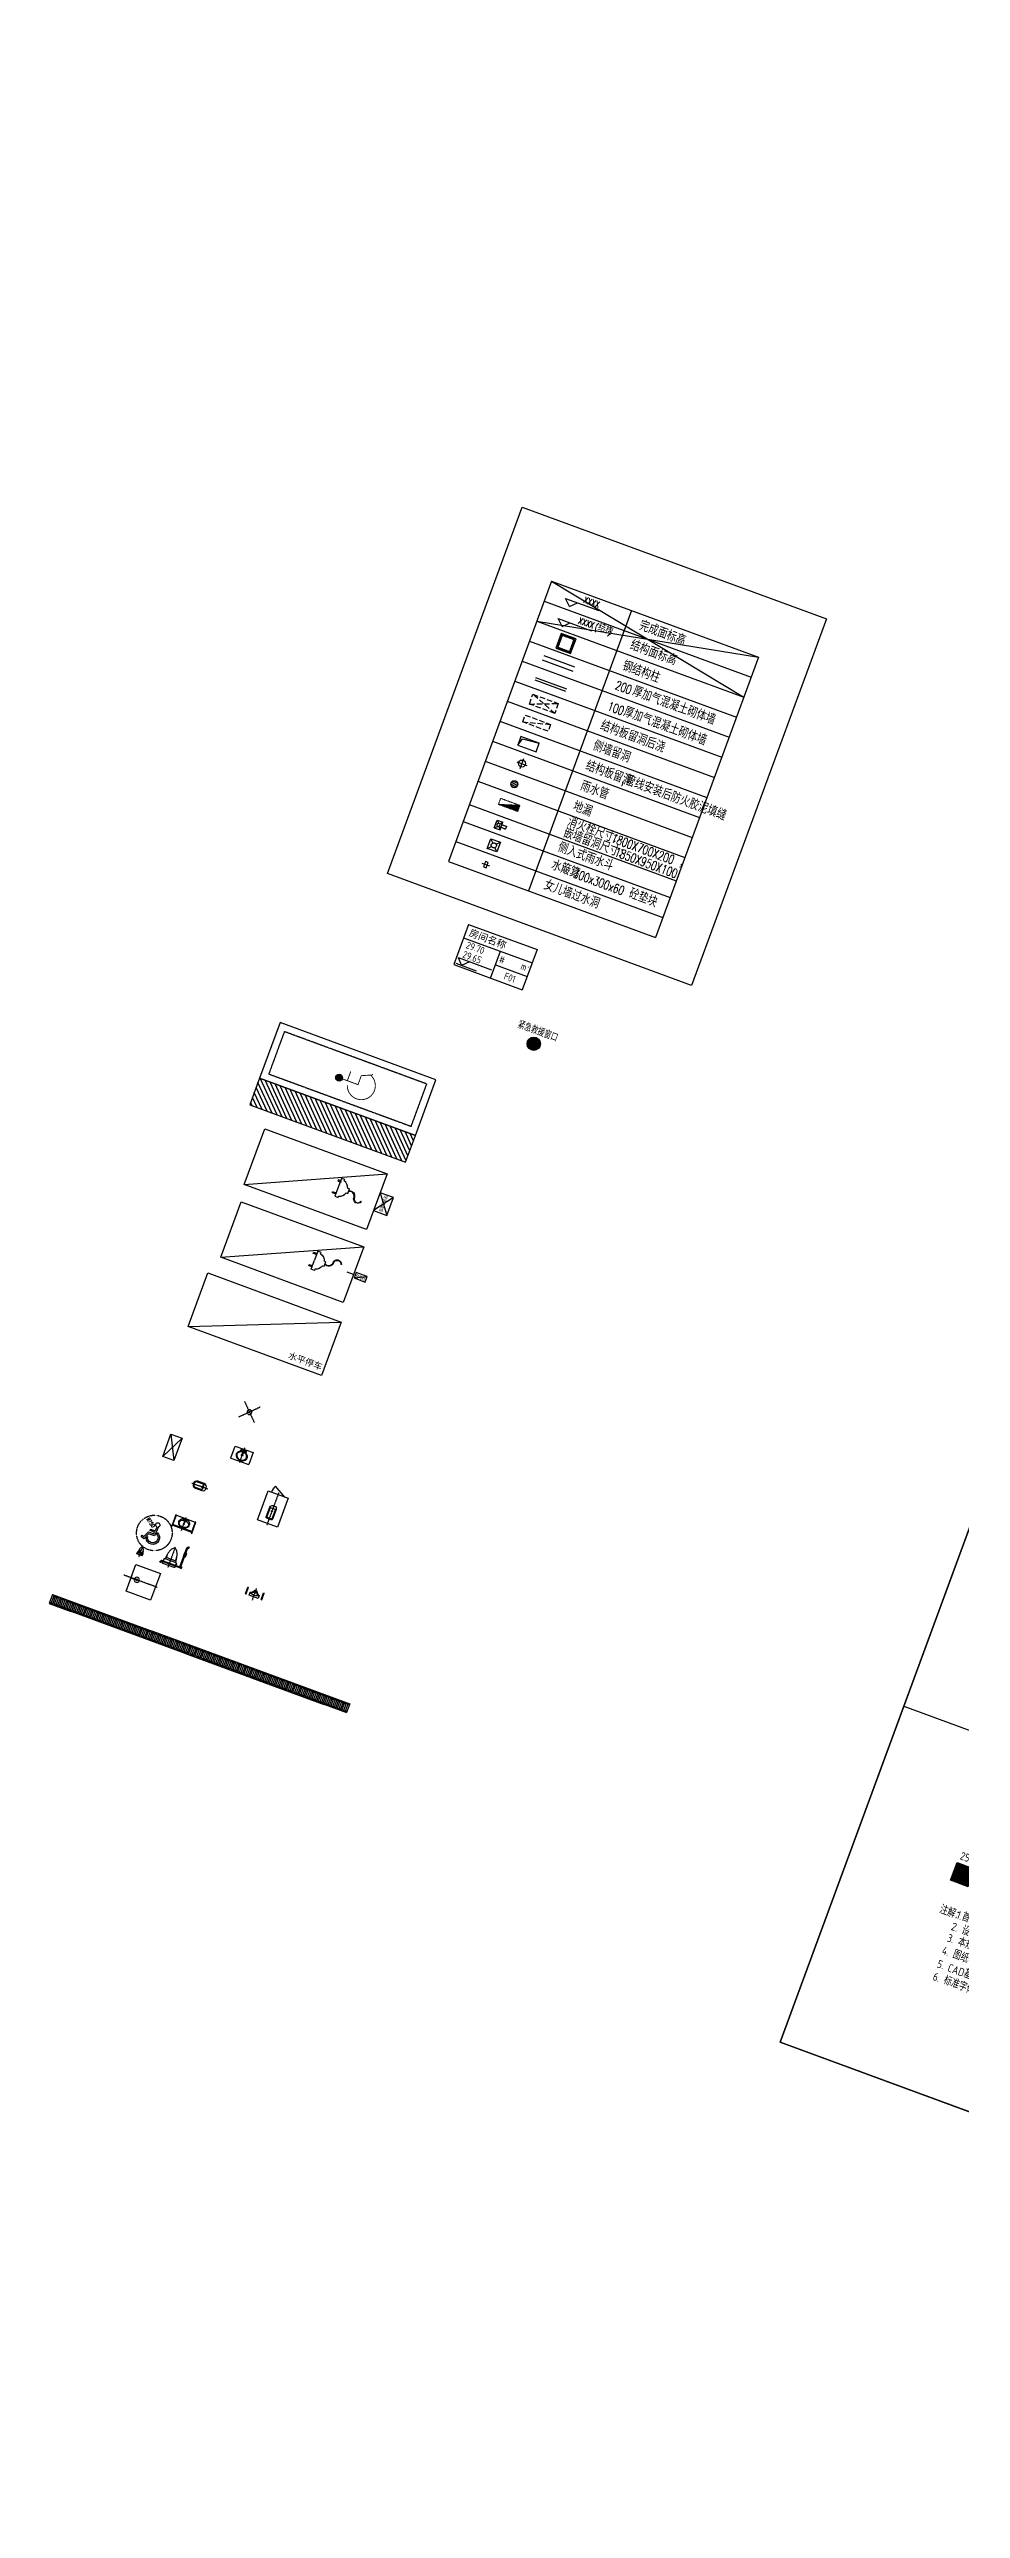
# Model space of a CAD drawing. Extents: x -954573 to 446329, y 489853 to 1226784.
# Drawn here: x 180656 to 219087, y 970065 to 1073823 of the extents above; entities that cross this region are included whole.
import ezdxf

# ---------------------------------------------------------------- set-up
doc = ezdxf.new("R2010")
doc.units = 0
doc.header["$LTSCALE"] = 10
doc.header["$MEASUREMENT"] = 0
for name, pattern in [('$0$DOTE', [2.42, 2, -0.2, 0.02, -0.2]), ('__DASH', [0.35, 0.25, -0.1]), ('DASH', [0.35, 0.25, -0.1]), ('DOTE', [2.42, 2, -0.2, 0.02, -0.2]), ('STRU-03-COLS-2F~3F$0$DASH', [0.35, 0.25, -0.1])]:
    doc.linetypes.add(name, pattern=pattern)
doc.layers.get('Defpoints').update_dxf_attribs({"color": 210})
for name, color, linetype in [('$0$A-AXIS-DOTE', 14, '$0$DOTE'), ('$0$AS-COLN', 6, 'Continuous'), ('A-AXIS-D', 1, 'Continuous'), ('A-AXIS-DOTE', 14, 'DOTE'), ('A-AXIS-DP', 126, 'Continuous'), ('A-COLU_混凝土构件', 6, 'Continuous'), ('A-CURTAIN', 134, 'Continuous'), ('A-FIRE-TEXT', 61, 'Continuous'), ('A-HOLE_洞口', 182, 'Continuous'), ('A-METAL_金属构件', 134, 'Continuous'), ('A-OVER_看线', 252, 'Continuous'), ('A-STAIR', 150, 'Continuous'), ('A-SURF_饰面', 44, 'Continuous'), ('A-TEXT', 61, 'Continuous'), ('A-TEXT-ROOM', 12, 'Continuous'), ('A-WC', 223, 'Continuous'), ('A-WINDOW', 140, 'Continuous'), ('AD-P-快充', 47, 'Continuous'), ('AD-P-慢充', 1, 'Continuous'), ('AS-WALL', 40, 'Continuous'), ('Car', 108, 'Continuous'), ('Car 无障碍', 6, 'Continuous'), ('CAR 水平停车', 32, 'Continuous'), ('G-BORD_图框', 7, 'Continuous'), ('PUB_TEXT', 7, 'Continuous'), ('构建', 30, 'Continuous'), ('洁具', 253, 'Continuous')]:
    doc.layers.add(name, color=color, linetype=linetype)
doc.layers.add('0-T', color=5, linetype='Continuous', plot=False)
doc.layers.add('T', color=5, linetype='Continuous', plot=False)
doc.layers.add('消防', color=1, linetype='DOTE', lineweight=18)
doc.styles.add('_TCH_DIM', font='SIMPLEX', dxfattribs={"bigfont": 'GBCBIG'})
doc.styles.add('note_txt', font='arial.ttf', dxfattribs={"width": 0.75})
doc.styles.get("Standard").update_dxf_attribs({"font": 'gbenor.shx', "bigfont": 'gbcbig.shx'})
doc.styles.add('STYLE1', font='')
doc.styles.add('SZUL_HT', font='')
doc.styles.add('黑体', font='', dxfattribs={"height": 12})
doc.styles.get('STYLE1').set_extended_font_data('SimSun')
doc.styles.get('SZUL_HT').set_extended_font_data('SimHei')
doc.styles.get('黑体').set_extended_font_data('SimHei')

# ---------------------------------------------------------------- blocks, each defined once
blk = doc.blocks.new('room_tag')
at = {"layer": 'A-TEXT-ROOM'}
for p, q in [((0, 0), (0, -1200)), ((0, 0), (2050, 0)), ((0, -400), (2050, -400)), ((1100, -1200), (1100, -400)), ((2050, 0), (2050, -1200)), ((0, -1200), (2050, -1200)), ((39, -1148), (649, -1148)), ((44, -978), (1044, -978)), ((44, -978), (213, -1148)), ((383, -978), (213, -1148)), ((1100, -800), (2050, -800))]:
    blk.add_line(p, q, dxfattribs=at)
for s, height, p in [('m', 200, (1789, -676)), ('2', 60, (1970, -568)), ('2', 60, (1970, -568))]:
    blk.add_text(s, height=height, dxfattribs=at).set_placement(p)
at = {"layer": 'A-TEXT-ROOM', "style": '黑体'}
blk.add_attdef('房间名称', (101, -295), '', height=200, dxfattribs=at)
at = {"layer": 'A-TEXT-ROOM', "ltscale": 50}
for tag, p in [('建筑标高', (142, -650)), ('面积', (1149, -709)), ('结构标高', (142, -931))]:
    blk.add_attdef(tag, p, '', height=200, dxfattribs=at)
at = {"layer": 'A-TEXT-ROOM'}
blk.add_attdef('地坪做法', (1443, -1103), '', height=200, dxfattribs=at)
blk = doc.blocks.new('雨水管')
at = {"layer": 'G-BORD_图框'}
for p, q in [((-48.09, 200.67), (-45.09, 200.67)), ((-46.59, 199.17), (-46.59, 202.17))]:
    blk.add_line(p, q, dxfattribs=at)
blk.add_circle((-46.59, 200.67), 1, dxfattribs=at)
blk = doc.blocks.new('xf')
at = {"layer": '消防'}
blk.add_hatch(color=256, dxfattribs=at).paths.add_polyline_path([(425, -10), (425, 240), (-375, -10)])
blk.add_line((-375, -10), (425, 240), dxfattribs=at)
blk.add_lwpolyline([(-375, 240), (425, 240), (425, -10), (-375, -10)], close=True, dxfattribs=at)
blk = doc.blocks.new('700-30')
at = {"layer": 'A-COLU_混凝土构件'}
blk.add_lwpolyline([(700, 700), (0, 700), (0, 0), (700, 0)], close=True, dxfattribs=at)
at = {"layer": 'A-COLU_混凝土构件', "linetype": 'STRU-03-COLS-2F~3F$0$DASH', "ltscale": 0.8}
blk.add_lwpolyline([(670, 670), (30, 670), (30, 30), (670, 30)], close=True, dxfattribs=at)
at = {"layer": 'A-SURF_饰面'}
blk.add_lwpolyline([(750, 750), (-50, 750), (-50, -50), (750, -50)], close=True, dxfattribs=at)
blk = doc.blocks.new('水簸箕')
at = {"layer": 'A-OVER_看线'}
for p, q in [((-35, 35), (-100, 100)), ((100, 100), (35, 35)), ((-35, -35), (-100, -100)), ((100, -100), (35, -35))]:
    blk.add_line(p, q, dxfattribs=at)
blk.add_lwpolyline([(100, -100), (-100, -100), (-100, 100), (100, 100)], close=True, dxfattribs=at)
at = {"layer": 'A-OVER_看线', "linetype": 'DASH', "ltscale": 0.2}
blk.add_circle((0, 0), 50, dxfattribs=at)
blk = doc.blocks.new('外排水管')
at = {"layer": 'A-METAL_金属构件', "linetype": 'DASH', "ltscale": 3}
blk.add_line((12865023, -10364874), (12865107, -10364959), dxfattribs=at)
at = {"layer": 'A-METAL_金属构件'}
for p, q in [((12865263, -10364492), (12865093, -10364662)), ((12865093, -10364662), (12865202, -10364695)), ((12865093, -10364662), (12865320, -10364888)), ((12865263, -10364492), (12865253, -10364644)), ((12865263, -10364492), (12865489, -10364719)), ((12865320, -10364888), (12865287, -10364780)), ((12865489, -10364719), (12865320, -10364888)), ((12865489, -10364719), (12865338, -10364728))]:
    blk.add_line(p, q, dxfattribs=at)
at = {"layer": 'A-METAL_金属构件', "linetype": 'DASH', "ltscale": 3}
blk.add_lwpolyline([(12865023, -10364874), (12865253, -10364644, -1), (12865338, -10364728), (12865107, -10364959)], format="xyb", dxfattribs=at)
for start, end in [(134.99799, 170.25195), (202.71275, 243.28126), (272.3173, 314.99799)]:
    blk.add_arc((12865296, -10364686), 60, start, end, dxfattribs=at)
blk = doc.blocks.new('平面图例')
at = {"layer": 'G-BORD_图框'}
h = blk.add_hatch(dxfattribs=at)
h.set_pattern_fill('ANSI31', color=256, scale=0.3)
h.set_pattern_definition([(45, (-9.86355, 23.91627), (-0.3367596, 0.3367596), [])])
edge = h.paths.add_edge_path()
edge.add_arc((-47.17, 224.59), 1, 0, 360)
at = {"layer": 'A-HOLE_洞口', "linetype": 'DASH', "ltscale": 0.6}
for p, q in [((-43.41, 247.23), (-51.01, 250.16)), ((-51.01, 247.23), (-43.41, 250.16)), ((-51.01, 241.84), (-43.41, 243.92))]:
    blk.add_line(p, q, dxfattribs=at)
for points in [[(-51.01, 247.23), (-51.01, 250.16), (-43.41, 250.16), (-43.41, 247.23)], [(-51.01, 241.84), (-51.01, 243.92), (-43.41, 243.92), (-43.41, 241.84)]]:
    blk.add_lwpolyline(points, close=True, dxfattribs=at)
at = {"layer": 'A-HOLE_洞口'}
blk.add_lwpolyline([(-50.07, 235.26), (-44.57, 235.26), (-44.57, 237.85), (-50.07, 237.85)], close=True, dxfattribs=at)
blk.add_lwpolyline([(-50.07, 235.26), (-49.47, 237.35), (-44.57, 237.85)], dxfattribs=at)
at = {"layer": 'G-BORD_图框'}
for p, q in [((-57.09, 281.83), (4.91, 281.83)), ((-57.09, 281.83), (-57.09, 197.83)), ((-49.89, 276.82), (-51.69, 278.62)), ((-51.69, 278.62), (-41.73, 278.62)), ((-49.89, 276.82), (-48.09, 278.62)), ((-33.11, 281.83), (-33.11, 197.83)), ((4.91, 281.83), (4.91, 197.83)), ((-57.09, 275.83), (4.91, 275.83)), ((-57.09, 269.83), (4.91, 269.83)), ((-49.89, 270.82), (-51.69, 272.62)), ((-51.69, 272.62), (-41.73, 272.62)), ((-49.89, 270.82), (-48.09, 272.62)), ((-57.09, 263.83), (4.91, 263.83)), ((-57.09, 257.83), (4.91, 257.83)), ((-51.91, 261.46), (-42.71, 261.46)), ((-51.91, 260.12), (-42.71, 260.12)), ((-57.09, 251.83), (4.91, 251.83)), ((-51.91, 254.81), (-42.71, 254.81)), ((-51.91, 254.15), (-42.71, 254.15)), ((-57.09, 245.83), (4.91, 245.83)), ((-57.09, 239.83), (4.91, 239.83)), ((-57.09, 233.83), (4.91, 233.83)), ((-57.09, 227.83), (4.91, 227.83)), ((-57.09, 221.83), (4.91, 221.83)), ((-57.09, 214.83), (4.91, 214.83)), ((-57.09, 209.83), (4.91, 209.83)), ((-57.09, 203.83), (4.91, 203.83)), ((-48.05, 200.63), (-45.81, 200.63)), ((-57.09, 197.83), (4.91, 197.83))]:
    blk.add_line(p, q, dxfattribs=at)
blk.add_lwpolyline([(-47.29, 201.45), (-47.29, 199.8), (-46.47, 199.8), (-46.47, 201.45), (-47.29, 201.45)], dxfattribs=at)
blk.add_circle((-47.17, 224.59), 1, dxfattribs=at)
at = {"layer": 'A-COLU_混凝土构件', "xscale": 0.005529600000000003, "yscale": 0.005529600000000003, "zscale": 0.005529600000000003}
blk.add_blockref('700-30', (-49.17, 264.82), dxfattribs=at)
at = {"layer": 'G-BORD_图框'}
blk.add_blockref('雨水管', (-0.58, 30.12), dxfattribs=at)
at = {"layer": 'G-BORD_图框', "xscale": 0.007200000000000002, "yscale": 0.007200000000000002, "zscale": 0.007200000000000002}
blk.add_blockref('xf', (-46.71, 217.82), dxfattribs=at)
at = {"layer": 'G-BORD_图框'}
for name, p, xscale, yscale, zscale, rotation in [('外排水管', (12687.74, -118055), 0.007199999999999998, 0.007199999999999998, 0.007199999999999998, 135.0020091440341), ('水簸箕', (-46.66, 206.49), 0.0144, 0.0144, 0.0144, 270)]:
    blk.add_blockref(name, p, dxfattribs=dict(at, xscale=xscale, yscale=yscale, zscale=zscale, rotation=rotation))
at = {"layer": 'G-BORD_图框', "style": '_TCH_DIM'}
for s, height, p in [('完成面标高', 3.022, (-29.55, 277.46)), ('结构面标高', 3.022, (-30.03, 271.42)), ('钢结构柱', 3.022, (-30.02, 265.18)), ('厚加气混凝土砌体墙', 3.022, (-25.26, 253.17)), ('厚加气混凝土砌体墙', 3.022, (-24.91, 259.47)), ('结构板留洞后浇', 3.022, (-30.06, 247.28)), ('侧墙留洞', 3.022, (-30.06, 241.27)), ('结构板留洞', 3.022, (-30.06, 235.27)), ('管线安装后防火胶泥填缝', 3.0222, (-18.2, 235.27)), ('雨水管', 3.022, (-29.46, 229.41)), ('地漏', 3.022, (-29.46, 223.29)), ('消火栓尺寸：', 3.022, (-29.42, 218.72)), ('嵌墙留洞尺寸：', 3.022, (-29.42, 215.39)), ('，', 3.02, (4.01, 218.72)), ('侧入式雨水斗', 3.022, (-29.45, 211.05)), ('水簸箕', 3.022, (-29.45, 205.71)), ('砼垫块', 3.022, (-6.22, 205.71)), ('女儿墙过水洞', 3.022, (-29.45, 199.73))]:
    blk.add_text(s, height=height, dxfattribs=at).set_placement(p)
at = {"layer": 'G-BORD_图框', "color": 7, "style": '_TCH_DIM', "width": 0.705882}
blk.add_text('XXXX', height=1.785, dxfattribs=at).set_placement((-46.11, 273.25))
at = {"layer": 'G-BORD_图框', "style": '_TCH_DIM', "width": 0.705882}
for s, p in [('200', (-30.06, 259.47)), ('100', (-30.06, 253.17)), (',', (-19.06, 235.27)), ('1800X700X200', (-16.22, 218.72)), ('1850X950X100', (-14.02, 215.39)), ('300x300x60', (-22.85, 205.71))]:
    blk.add_text(s, height=2.55, dxfattribs=at).set_placement(p)
at = {"layer": 'PUB_TEXT', "style": '_TCH_DIM', "width": 0.705882}
for s, height, p in [('XXXX', 1.785, (-46.71, 279.25)), ('(', 1.78, (-41.13, 273.25)), (')', 1.78, (-37.21, 273.25))]:
    blk.add_text(s, height=height, dxfattribs=at).set_placement(p)
at = {"layer": 'PUB_TEXT', "style": '_TCH_DIM'}
blk.add_text('结构', height=2.116, dxfattribs=at).set_placement((-40.29, 273.25))
blk = doc.blocks.new('A$C10711624')
at = {"extrusion": (3.13402e-20, -1.66466e-06, 1)}
h = blk.add_hatch(dxfattribs=at)
h.set_pattern_fill('ANSI31', color=256, scale=100, angle=-180)
h.set_pattern_definition([(225, (3800, 5500), (112.2532, -112.2532), [])])
h.paths.add_polyline_path([(1200, 500), (1200, 7500), (0, 7500), (0, 500)])
h = blk.add_hatch(color=256, dxfattribs=at)
edge = h.paths.add_edge_path()
edge.add_arc((2375, 4362), 143, 270, 630)
at = {"extrusion": (3.10226e-20, -1.66466e-06, 1), "elevation": 0}
for points in [[(1200, 500), (1200, 7500), (0, 7500), (0, 500)], [(3700, 500), (3700, 7500), (1200, 7500), (1200, 500)]]:
    blk.add_lwpolyline(points, close=True, dxfattribs=at)
at = {"extrusion": (3.10226e-20, -1.66466e-06, 1), "const_width": 37.5, "elevation": 0}
for points in [[(2375, 4267), (2375, 3513), (2778, 3513), (2969, 3085), (3006, 3085)], [(2375, 3992), (2791, 3992)]]:
    blk.add_lwpolyline(points, dxfattribs=at)
blk.add_lwpolyline([(2203, 3931, 1.5471997), (2924, 3130)], format="xyb", dxfattribs=at)
blk.add_circle((2375, 4362, 0), 143)
at = {"layer": 'Defpoints', "color": 250, "linetype": 'DASH', "extrusion": (3.10226e-20, -1.66466e-06, 1), "elevation": 0}
blk.add_lwpolyline([(3400, 800), (3400, 7200), (1500, 7200), (1500, 800)], close=True, dxfattribs=at)
blk = doc.blocks.new('naorng')
at = {"color": 0}
blk.add_lwpolyline([(2457226, 4667705), (2462726, 4667705), (2462726, 4665205), (2457226, 4665205)], close=True, dxfattribs=at)
blk.add_lwpolyline([(2457226, 4665205), (2462726, 4667705)])
blk = doc.blocks.new('AD-P-B01-B04$0$AD-PMDT-B1F$0$sdftr')
at = {"color": 0}
for p, q in [((-63180, -35534), (-63180, -35514)), ((-63180, -36064), (-63180, -36084)), ((-63030, -35499), (-63165, -35499)), ((-63030, -35549), (-63165, -35549)), ((-63030, -36049), (-63165, -36049)), ((-63030, -36099), (-63165, -36099)), ((-62880, -35399), (-63030, -35399)), ((-63030, -35399), (-63030, -35799)), ((-63030, -36199), (-63030, -35799)), ((-62880, -36199), (-63030, -36199)), ((-62880, -35450), (-62880, -35399)), ((-62880, -36147), (-62880, -36199)), ((-62631, -35699), (-62555, -35699)), ((-62555, -35899), (-62631, -35899)), ((-62555, -35699), (-62555, -35899)), ((-61903, -36026), (-61922, -36020)), ((-61280, -35799), (-61568, -35799))]:
    blk.add_line(p, q, dxfattribs=at)
for centre, radius, start, end in [((-63165, -35514), 15, 90, 180), ((-63165, -35534), 15, 180, 270), ((-63165, -36064), 15, 90, 180), ((-63165, -36084), 15, 180, 270), ((-62980, -35799), 362, 16.02199, 73.97801), ((-62980, -35799), 362, 286.02199, 343.97801), ((-62447, -35969), 212, 4.0504, 120.70031), ((-62447, -35969), 192, 4.61547, 124.31856), ((-62076, -35975), 180, 173.30088, 343.49758), ((-62076, -35975), 160, 172.63141, 343.49758)]:
    blk.add_arc(centre, radius, start, end, dxfattribs=at)
blk = doc.blocks.new('AD-P-B01-B04$0$A$C37F22457')
at = {"color": 0}
for p, q in [((50, 745, 0), (-550, 1545, 0)), ((-550, 745, 0), (50, 1545, 0))]:
    blk.add_line(p, q, dxfattribs=at)
at = {"color": 0, "elevation": 0}
blk.add_lwpolyline([(-550, 745), (50, 745), (50, 1545), (-550, 1545)], close=True, dxfattribs=at)
for points in [[(1319, 1157), (1319, 1133, -0.5580219), (1000, 1300, 0.9233082), (687, 1366), (668, 1372, -0.9179113), (1020, 1300, 0.5756242)], [(1794, 745), (1794, 1545), (1644, 1545), (1644, 1493, 0.2584128), (1396, 1245), (1319, 1245), (1319, 1045), (1396, 1045, 0.2584128), (1644, 796), (1644, 745), (1794, 745)]]:
    blk.add_lwpolyline(points, format="xyb", close=True, dxfattribs=at)
for points in [[(1794, 1445), (1929, 1445, -0.4142136), (1944, 1430), (1944, 1410, -0.4142136), (1929, 1395), (1794, 1395)], [(1744, 845), (1879, 845, 0.4142136), (1894, 860), (1894, 880, 0.4142136), (1879, 895), (1744, 895)]]:
    blk.add_lwpolyline(points, format="xyb", dxfattribs=at)
at = {"layer": 'A-FIRE-TEXT', "style": 'note_txt', "width": 0.75}
blk.add_text('快速充电桩', height=139.2, rotation=90, dxfattribs=at).set_placement((-170, 768))
blk = doc.blocks.new('水平停车位')
at = {"ltscale": 10}
blk.add_lwpolyline([(4850, -2100), (-1150, -2100), (-1150, 300), (4850, 300)], close=True, dxfattribs=at)
blk.add_lwpolyline([(-1150, -2100), (4850, 300)])
at = {"ltscale": 10, "style": 'SZUL_HT'}
blk.add_text('水平停车', height=267.4, dxfattribs=at).set_placement((3250, -1900))
blk = doc.blocks.new('gfctuc')
blk.add_lwpolyline([(2035210, 4060000), (2035210, 4059500), (2035460, 4059500), (2035460, 4060000)], close=True)
blk.add_lwpolyline([(2035210, 4060000), (2035460, 4059500)])
at = {"layer": 'A-FIRE-TEXT', "style": 'note_txt', "width": 0.75}
blk.add_text('充电桩', height=139.2, rotation=270, dxfattribs=at).set_placement((2035260, 4059973))
blk = doc.blocks.new('A$C45A45C18')
at = {"color": 0}
for p, q in [((-117, -125), (-117, 75)), ((-107, 85), (322, 85)), ((322, -165), (322, 115)), ((950, -325, 0), (1250, 195, 0)), ((322, -135), (-107, -135))]:
    blk.add_line(p, q, dxfattribs=at)
at = {"color": 0, "elevation": 0}
blk.add_lwpolyline([(-350, 425), (950, 425), (950, -475), (-350, -475)], close=True, dxfattribs=at)
at = {"color": 0}
blk.add_lwpolyline([(-107, -165, -0.4142136), (-147, -125), (-147, 75, -0.4142136), (-107, 115), (332, 115, -0.4142136), (442, 5), (442, -55, -0.4142136), (332, -165)], format="xyb", close=True, dxfattribs=at)
blk.add_circle((211, -25), 20, dxfattribs=at)
for centre, radius, start, end in [((-107, 75), 10, 90, 180), ((950, -325, 0), 600, 60, 90), ((-107, -125), 10, 180, 270)]:
    blk.add_arc(centre, radius, start, end, dxfattribs=at)
for p in [(-147, -25), (211, -25)]:
    blk.add_point(p, dxfattribs=at)
at = {"layer": 'A-AXIS-DOTE'}
blk.add_line((1031, -25), (-419, -25), dxfattribs=at)
blk = doc.blocks.new('$lvtry$00000206')
at = {"color": 0}
for points in [[(-253, -220, -0.4142136), (-275, -198), (-275, -22, -0.4142136), (-253, 0), (253, 0, -0.4142136), (275, -22), (275, -198, -0.4142136), (253, -220)], [(181, -286), (-181, -286, 0.3921902), (-201, -305), (-202, -326), (-204, -363), (-205, -398), (-204, -429), (-201, -459), (-197, -488), (-189, -518), (-180, -550), (-168, -584), (-153, -619), (-135, -654), (-114, -687), (-90, -717), (-63, -741), (-33, -760), (-12, -767, 0.1543298), (12, -767), (33, -760), (63, -741), (90, -717), (114, -687), (135, -654), (153, -619), (168, -584), (180, -550), (189, -518), (197, -488), (201, -459), (204, -429), (205, -398), (204, -363), (202, -326), (201, -305, 0.3921902)]]:
    blk.add_lwpolyline(points, format="xyb", close=True, dxfattribs=at)
blk.add_lwpolyline([(-275, -120), (-297, -120), (-297, -200), (-275, -200)], close=True, dxfattribs=at)
for points in [[(-205, -428), (-235, -220)], [(205, -428), (235, -220)]]:
    blk.add_lwpolyline(points, dxfattribs=at)
at = {"layer": 'A-AXIS-DOTE'}
blk.add_lwpolyline([(0, -827), (0, 93)], dxfattribs=at)
blk = doc.blocks.new('无障碍马桶')
at = {"layer": 'A-WC', "lineweight": -3}
for p, q in [((1349873, 310803), (1349953, 310803)), ((1349929, 310792), (1349929, 310752)), ((1350411, 310752), (1350411, 310732)), ((1350411, 310732), (1350416, 310732)), ((1350416, 310752), (1350416, 310732)), ((1350417, 310714), (1350550, 310714)), ((1350551, 310752), (1350551, 310732)), ((1350551, 310732), (1350556, 310732)), ((1350556, 310752), (1350556, 310732)), ((1350774, 310803), (1350853, 310803))]:
    blk.add_line(p, q, dxfattribs=at)
for points in [[(1349832, 309902), (1349879, 309902, 0.4142136), (1349897, 309920), (1349897, 310792)], [(1349832, 309870), (1349879, 309870, 0.4142136), (1349929, 309920), (1349929, 310720)], [(1349873, 310803), (1349873, 310797, 0.4142136), (1349878, 310792), (1349948, 310792, 0.4142136), (1349953, 310797), (1349953, 310803)], [(1350797, 310792), (1350797, 310770, -0.4142136), (1350779, 310752), (1349929, 310752, 1), (1349929, 310720), (1350779, 310720, 0.4142136), (1350829, 310770), (1350829, 310792)], [(1350774, 310803), (1350774, 310797, 0.4142136), (1350779, 310792), (1350848, 310792, 0.4142136), (1350853, 310797), (1350853, 310803)], [(1349822, 309925), (1349827, 309925, -0.4142136), (1349832, 309920), (1349832, 309851, -0.4142136), (1349827, 309846), (1349822, 309846)]]:
    blk.add_lwpolyline(points, format="xyb", dxfattribs=at)
blk.add_lwpolyline([(1350561, 310802), (1350561, 310752), (1350406, 310752), (1350406, 310802)], close=True, dxfattribs=at)
blk.add_lwpolyline([(1350550, 310752), (1350550, 310699), (1350417, 310699), (1350417, 310752)], dxfattribs=at)
at = {"layer": 'A-WC', "lineweight": -3, "xscale": -1, "rotation": 90}
blk.add_blockref('$lvtry$00000206', (1349822, 310253), dxfattribs=at)
blk = doc.blocks.new('$lvtry$00000179')
at = {"color": 0, "linetype": 'ByBlock'}
for p, q in [((-32, -102), (-92, -102)), ((-13, -178), (-40, -70)), ((35, -64), (-35, -64)), ((13, -178), (-13, -178)), ((40, -70), (13, -178)), ((92, -102), (32, -102))]:
    blk.add_line(p, q, dxfattribs=at)
blk.add_lwpolyline([(0, -406, 0.0884254), (89, -391, 0.0937383), (162, -347, 0.1023764), (212, -280, 0.1094505), (229, -203, 0.1094521), (212, -127, 0.1023764), (162, -60, 0.0937383), (89, -16, 0.0884229), (0, 0, 0.0884272), (-89, -16, 0.0937383), (-162, -60, 0.1023764), (-212, -127, 0.1094516), (-229, -203, 0.109451), (-212, -280, 0.1023764), (-162, -347, 0.0937383), (-89, -391, 0.0884247)], format="xyb", close=True, dxfattribs=at)
for centre, radius in [((-64, -76), 20.4), ((-64, -76), 15.4), ((0, -229), 25.4), ((63, -76), 20.4), ((63, -76), 15.4)]:
    blk.add_circle(centre, radius, dxfattribs=at)
for centre, radius, start, end in [((-88, -229), 116, 151.0888, 180), ((-88, -229), 116, 180, 208.9112), ((-45, -252), 164, 126.8699, 151.0888), ((-45, -205), 164, 208.9112, 233.1301), ((-18, -288), 210, 123.90451, 126.8699), ((-18, -169), 210, 233.1301, 252.74206), ((-92, -178), 76.2, 90, 123.90451), ((0, -111), 270, 252.74206, 270), ((-35, -68), 5, 90, 194.03624), ((0, -111), 270, 270, 287.25794), ((35, -68), 5, 345.96376, 90), ((18, -169), 210, 287.25794, 306.8699), ((92, -178), 76.2, 57.74019, 90), ((45, -252), 164, 28.9112, 57.74019), ((45, -205), 164, 306.8699, 331.0888), ((88, -229), 116, 0, 28.9112), ((88, -229), 116, 331.0888, 0)]:
    blk.add_arc(centre, radius, start, end, dxfattribs=at)
at = {"color": 0}
for p in [(0, -76), (0, -229)]:
    blk.add_point(p, dxfattribs=at)
at = {"layer": 'A-AXIS-DOTE'}
blk.add_lwpolyline([(0, -535), (0, 55)], dxfattribs=at)
blk = doc.blocks.new('A$C09A255B0')
at = {"layer": 'A-WC', "lineweight": -3}
for points in [[(-450, 450), (-450, -50), (-425, -50), (-425, 450)], [(425, 0), (425, 21), (-425, 21), (-425, 0)], [(425, 450), (425, -50), (450, -50), (450, 450)]]:
    blk.add_lwpolyline(points, close=True, dxfattribs=at)
blk.add_lwpolyline([(-425, 450), (425, 450)], dxfattribs=at)
at = {"layer": 'A-WC', "lineweight": -3, "yscale": -0.9999999999999989, "rotation": 180.0010503990819}
blk.add_blockref('$lvtry$00000179', (0, 440), dxfattribs=at)
blk = doc.blocks.new('1-大便器')
at = {"color": 0, "linetype": 'ByBlock'}
for p, q in [((0, -279), (0, 279)), ((0, 279), (254, 279)), ((38, 216), (64, 241)), ((38, -216), (38, 216)), ((64, 241), (190, 241)), ((165, 143), (216, 194)), ((165, -143), (165, 143)), ((190, 241), (216, 216)), ((203, 127), (254, 178)), ((203, -127), (203, 127)), ((216, 216), (216, 194)), ((254, 279), (254, 178)), ((254, 76), (254, -76)), ((254, 76), (283, 76)), ((0, -279), (254, -279)), ((64, -241), (38, -216)), ((64, -241), (190, -241)), ((165, -143), (216, -194)), ((216, -216), (190, -241)), ((203, -127), (254, -178)), ((216, -216), (216, -194)), ((254, -76), (283, -76)), ((254, -165), (254, -178)), ((254, -279), (254, -178)), ((254, -229), (279, -229)), ((279, -229), (279, -165))]:
    blk.add_line(p, q, dxfattribs=at)
blk.add_lwpolyline([(457, -190, 0.063415), (579, -175, 0.076468), (673, -135, 0.107136), (742, -68, 0.147373), (762, 0, 0.147373), (742, 68, 0.107136), (673, 135, 0.076468), (579, 175, 0.063415), (457, 190, 0.063415)], format="xyb", dxfattribs=at)
for centre in [(267, 102), (267, -102)]:
    blk.add_circle(centre, 12.7, dxfattribs=at)
for centre, radius, start, end in [((426, 417), 228, 221.08899, 277.79892), ((457, 0), 190, 90, 156.42182), ((267, -165), 12.7, 0, 180), ((426, -417), 228, 82.20108, 138.91101), ((457, 0), 190, 203.57818, 270)]:
    blk.add_arc(centre, radius, start, end, dxfattribs=at)
at = {"layer": 'A-AXIS-DOTE'}
blk.add_lwpolyline([(-186, 0), (915, 0)], dxfattribs=at)
blk = doc.blocks.new('A$C63E411DD-M')
at = {"color": 0}
for p, q in [((-262, -148), (-248, 42)), ((-183, 66), (-214, -355)), ((-737, -573), (-712, -508)), ((-593, -621), (-737, -573)), ((-712, -508), (-624, -536)), ((-624, -536), (-512, -276)), ((-479, -356), (-593, -621)), ((-519, -555), (-474, -482)), ((-512, -276), (-271, -280)), ((-214, -355), (-479, -356)), ((-466, -149), (-262, -148)), ((-465, -212), (-466, -149)), ((-266, -211), (-465, -212)), ((-271, -280), (-266, -211)), ((-164, -252), (-164, -184))]:
    blk.add_line(p, q, dxfattribs=at)
at = {"color": 0, "linetype": 'DASH'}
blk.add_circle((-263, -242), 750, dxfattribs=at)
at = {"color": 0, "extrusion": (1.11625e-23, 5.81185e-24, -1)}
for centre, major_axis, start_param, end_param in [((-245, 132), (-44.7, 78.6), 3.6918644, 9.1936396), ((-255, -452), (92, 267), -0.0037306, 4.0071003), ((-255, -452), (101, 196), -0.0492736, 4.0958884)]:
    blk.add_ellipse(centre, major_axis=major_axis, ratio=1, start_param=start_param, end_param=end_param, dxfattribs=at)
at = {"layer": 'A-AXIS-DP'}
blk.add_lwpolyline([(-455, -120, 0, 0, 0), (-805, 117, 33, 0, 0), (-887, 173, 0, 0, 0)], format="xyseb", dxfattribs=at)
at = {"layer": 'A-AXIS-DP', "color": 7, "style": '_TCH_DIM', "width": 0.705882}
blk.add_text('R750', height=148.8, rotation=325.86681, dxfattribs=at).set_placement((-784, 180))
blk = doc.blocks.new('$lvtry$00000224')
at = {"color": 0}
for p, q in [((-363, 0), (-363, -300)), ((-338, 0), (-363, 0)), ((-338, -300), (-363, -300)), ((-338, 0), (-338, -300)), ((337, 0), (337, -300)), ((362, 0), (337, 0)), ((362, -300), (337, -300)), ((362, 0), (362, -300))]:
    blk.add_line(p, q, dxfattribs=at)
at = {"color": 0, "elevation": 0}
blk.add_lwpolyline([(-205, -131), (-205, 0), (205, 0), (205, -131, 0.2680682), (51, -263, -0.3177651), (0, -300, -0.3177651), (-51, -263, 0.2680682)], format="xyb", close=True, dxfattribs=at)
at = {"color": 0}
blk.add_circle((0, -182, 0), 20, dxfattribs=at)
for centre, radius, start, end in [((-152, -115, 0), 10, 114.10839, 248.1394), ((5, -466, 0), 395, 66.66751, 114.10839), ((-243, -341, 0), 233, 19.26394, 68.1394), ((0, -256, 0), 24, 199.26394, 269.49984), ((0, -256, 0), 24, 270.50016, 340.73606), ((243, -341, 0), 233, 110.49411, 160.73606), ((158, -113, 0), 10, 290.49411, 66.66751)]:
    blk.add_arc(centre, radius, start, end, dxfattribs=at)
blk.add_point((0, -182, 0), dxfattribs=at)
at = {"layer": 'A-AXIS-DOTE'}
blk.add_lwpolyline([(0, 153), (0, -367)], dxfattribs=at)
blk = doc.blocks.new('A$C5E131586')
at = {"layer": 'A-WC'}
blk.add_lwpolyline([(-510, 110), (490, 110), (490, -390), (-510, -390)], close=True, dxfattribs=at)
for points in [[(-510, -390), (490, 110)], [(-510, 110), (490, -390)]]:
    blk.add_lwpolyline(points, dxfattribs=at)
blk = doc.blocks.new('$plan$00002939')
at = {"layer": 'A-WC'}
blk.add_line((-10, 0), (10, 0), dxfattribs=at)
for points in [[(-124, 0), (133, 0)], [(-10, 0), (-10, -263)], [(10, 0), (10, -263)]]:
    blk.add_lwpolyline(points, dxfattribs=at)
for centre, radius, start, end in [((0, -262), 108, 95.30603, 84.69397), ((0, -262), 28.3, 110.67249, 69.32751), ((0, -260), 10.5, 197.23809, 342.76191)]:
    blk.add_arc(centre, radius, start, end, dxfattribs=at)
blk = doc.blocks.new('A$C6C485D8A')
at = {"layer": 'A-AXIS-DOTE'}
blk.add_line((0, -753), (0, 750), dxfattribs=at)
at = {"layer": 'A-WC'}
blk.add_lwpolyline([(600, -673), (600, 427), (-600, 427), (-600, -673)], close=True, dxfattribs=at)
at = {"layer": 'A-WC', "yscale": -1, "rotation": 180}
blk.add_blockref('$plan$00002939', (0, 427), dxfattribs=at)
blk = doc.blocks.new('$0$dotee')
at = {"layer": '$0$A-AXIS-DOTE'}
for points in [[(433561, -2127753), (434268, -2128460)], [(434268, -2127753), (433561, -2128460)]]:
    blk.add_lwpolyline(points, dxfattribs=at)
blk.add_circle((433915, -2128107), 100, dxfattribs=at)
blk = doc.blocks.new('A$C3E36213B')
at = {"ltscale": 0.5}
h = blk.add_hatch(color=10, dxfattribs=at)
h.dxf.hatch_style = 1
h.paths.add_polyline_path([(750, -79, 1), (-2251, -79, 1)])
blk.add_circle((-750, -79), 1500, dxfattribs=at)
at = {"layer": 'A-AXIS-D', "linetype": 'Continuous', "style": 'STYLE1', "width": 0.7}
blk.add_text('紧急救援窗口', height=1600, dxfattribs=at).set_placement((-5568, 2226))
blk = doc.blocks.new('$plan$00003717')
at = {"layer": 'A-AXIS-DOTE'}
blk.add_lwpolyline([(0, 70), (0, -590)], dxfattribs=at)
at = {"layer": 'A-WC'}
for p, q in [((-137, -74), (-63, -74)), ((-100, -37), (-100, -111)), ((-45, -255), (45, -255)), ((-25, -48), (-31, -87)), ((-31, -87), (-17, -194)), ((-25, -48), (25, -48)), ((-25, -48), (-17, -194)), ((-24, -67), (24, -67)), ((-17, -184), (17, -184)), ((-17, -194), (17, -194)), ((0, -210), (0, -300)), ((25, -48), (17, -194)), ((31, -87), (17, -194)), ((25, -48), (31, -87)), ((63, -74), (137, -74)), ((100, -37), (100, -111))]:
    blk.add_line(p, q, dxfattribs=at)
blk.add_lwpolyline([(400, 0), (400, -530, -0.4142136), (380, -550), (-380, -550, -0.4142136), (-400, -530), (-400, 0)], format="xyb", close=True, dxfattribs=at)
for points in [[(-29, -101, 0.0550337), (-93, -115, 0.0888494), (-169, -156, 0.1049875), (-224, -223, 0.1201704), (-243, -300, 0.1201704), (-224, -377, 0.1049875), (-169, -444, 0.0888494), (-93, -485, 0.0800516), (0, -500, 0.0800516)], [(-25, -131, 0.0560664), (-83, -143, 0.0888494), (-150, -180, 0.1049875), (-197, -237, 0.1201704), (-213, -300, 0.1201704), (-197, -363, 0.1049875), (-150, -420, 0.0888494), (-83, -457, 0.0800516), (0, -470, 0.0800516)], [(0, -500, 0.0800516), (93, -485, 0.0888494), (169, -444, 0.1049875), (224, -377, 0.1201704), (243, -300, 0.1201704), (224, -223, 0.1049875), (169, -156, 0.0888494), (93, -115, 0.0550337), (29, -101, 0.0800516)], [(0, -470, 0.0800516), (83, -457, 0.0888494), (150, -420, 0.1049875), (197, -363, 0.1201704), (213, -300, 0.1201704), (197, -237, 0.1049875), (150, -180, 0.0888494), (83, -143, 0.0560664), (25, -131, 0.0800516)]]:
    blk.add_lwpolyline(points, format="xyb", dxfattribs=at)
for centre, radius in [((-100, -74), 25), ((-100, -74), 15), ((0, -255), 30), ((0, -255), 20), ((100, -74), 25), ((100, -74), 15)]:
    blk.add_circle(centre, radius, dxfattribs=at)
for centre, start, end in [((-1, -75), 80.52523, 279.47477), ((1, -75), 260.52523, 99.47477)]:
    blk.add_arc(centre, 7.19, start, end, dxfattribs=at)
blk = doc.blocks.new('$plan$00002869')
at = {"layer": 'A-AXIS-DOTE'}
blk.add_lwpolyline([(-1, -67), (-1, 660)], dxfattribs=at)
at = {"layer": '洁具', "linetype": 'Continuous'}
for p, q in [((-125, 402), (-125, 147)), ((-12, 34), (10, 34)), ((123, 402), (123, 147))]:
    blk.add_line(p, q, dxfattribs=at)
at = {"layer": '洁具'}
blk.add_lwpolyline([(-159, 434), (-159, 147, 0.8374979), (153, 116), (156, 437, 0.9577614), (-159, 434)], format="xyb", close=True, dxfattribs=at)
at = {"layer": '洁具', "linetype": 'Continuous', "extrusion": (0, 0, -1)}
for centre, radius, start, end in [((91, 402), 33.8, 0, 79.17032), ((1, -70), 514, 79.17261, 100.76013), ((-89, 402), 33.8, 100.76127, 180.00001)]:
    blk.add_arc(centre, radius, start, end, dxfattribs=at)
at = {"layer": '洁具', "linetype": 'Continuous'}
for centre, start, end in [((-12, 147), 180, 270), ((10, 147), 270, 0)]:
    blk.add_arc(centre, 112, start, end, dxfattribs=at)
at = {"layer": '洁具'}
blk.add_arc((-1, 440), 49.1, 178.3386, 1.6614, dxfattribs=at)
blk = doc.blocks.new('$LinePat$饰面砖')
at = {"color": 0}
for p, q in [((0, 0), (70, 0)), ((0, 0), (0, -100)), ((17.5, 0), (17.5, -100)), ((35, 0), (35, -100)), ((52.5, 0), (52.5, -100)), ((70, 0), (70, -100)), ((0, -100), (70, -100))]:
    blk.add_line(p, q, dxfattribs=at)
at = {"color": 0, "linetype": 'DASH'}
for p, q in [((0, -12.5), (70, -12.5)), ((0, -87.5), (70, -87.5))]:
    blk.add_line(p, q, dxfattribs=at)

msp = doc.modelspace()

# ---------------------------------------------------------------- linework, layer by layer
for p, q in [((241017.9, 1070069.2), (211465.9, 989750.4)), ((211465.9, 989750.4), (264967.8, 970065.2))]:
    msp.add_line(p, q)
msp.add_lwpolyline([(216682.4, 1003928.3), (270184.3, 984243.2)])
msp.add_lwpolyline([(219404.9, 996302.2), (218654.1, 996578.5), (218930.4, 997329.3), (219681.2, 997053)], close=True)
msp.add_solid([(219681.2, 997053), (218930.4, 997329.3), (219404.9, 996302.2), (218654.1, 996578.5)])
at = {"layer": '0-T'}
msp.add_lwpolyline([(242399.1, 1073823.2), (295901, 1054138.1), (264967.8, 970065.2), (211465.9, 989750.4)], close=True, dxfattribs=at)
at = {"layer": 'AS-WALL'}
for points in [[(201833.9, 1051386), (209940.9, 1046485.2)], [(201212.4, 1049696.7), (210562.4, 1048174.4)]]:
    msp.add_lwpolyline(points, dxfattribs=at)
at = {"layer": 'T'}
msp.add_lwpolyline([(200600, 1054504.9), (213419.6, 1049788.1), (207732.1, 1034330), (194912.4, 1039046.8)], close=True, dxfattribs=at)

# ---------------------------------------------------------------- block references
at = {"layer": '$0$AS-COLN', "color": 4, "xscale": -0.9999999999999998, "rotation": 339.7997433646614}
msp.add_blockref('$0$dotee', (1331163.5, 2863707.5), dxfattribs=at)
at = {"rotation": 249.7997433646614}
msp.add_blockref('A$C5E131586', (185974.9, 1014786.3), dxfattribs=at)
at = {"xscale": -0.9999999999999997, "rotation": 69.79974336466134}
msp.add_blockref('A$C6C485D8A', (184506, 1009195.7), dxfattribs=at)
at = {"layer": 'A-CURTAIN', "xscale": 4.057750761629481, "yscale": 4, "zscale": 4.057750761629481, "rotation": 339.7997433914439}
for p in [(180794.3, 1008636.5), (181060.9, 1008538.4), (181327.5, 1008440.3), (181594, 1008342.2), (181860.6, 1008244.2), (182127.2, 1008146.1), (182393.8, 1008048), (182660.3, 1007949.9), (182926.9, 1007851.8), (183193.5, 1007753.8), (183460, 1007655.7), (183726.6, 1007557.6), (183993.2, 1007459.5), (184259.8, 1007361.4), (184526.3, 1007263.4), (184792.9, 1007165.3), (185059.5, 1007067.2), (185326, 1006969.1), (185592.6, 1006871), (185859.2, 1006773), (186125.8, 1006674.9), (186392.3, 1006576.8), (186658.9, 1006478.7), (186925.5, 1006380.6), (187192, 1006282.6), (187458.6, 1006184.5), (187725.2, 1006086.4), (187991.8, 1005988.3), (188258.3, 1005890.2), (188524.9, 1005792.2), (188791.5, 1005694.1), (189058, 1005596), (189324.6, 1005497.9), (189591.2, 1005399.8), (189857.8, 1005301.8), (190124.3, 1005203.7), (190390.9, 1005105.6), (190657.5, 1005007.5), (190924, 1004909.4), (191190.6, 1004811.3), (191457.2, 1004713.3), (191723.8, 1004615.2), (191990.3, 1004517.1), (192256.9, 1004419), (192523.5, 1004320.9), (192790, 1004222.9), (193056.6, 1004124.8)]:
    msp.add_blockref('$LinePat$饰面砖', p, dxfattribs=at)
at = {"layer": 'A-STAIR', "rotation": 69.79974336466137}
msp.add_blockref('gfctuc', (3301021.3, -2289967.9), dxfattribs=at)
at = {"layer": 'A-TEXT', "linetype": '__DASH', "ltscale": 0.5, "xscale": 0.1875, "yscale": 0.1875, "zscale": 0.1875, "rotation": 339.7997433646614}
msp.add_blockref('A$C3E36213B', (201219.9, 1031831.1), dxfattribs=at)
at = {"layer": 'A-TEXT-ROOM', "xscale": 1.5, "yscale": 1.5, "zscale": 1.5, "rotation": 339.7997433646614}
msp.add_blockref('room_tag', (198335.3, 1036899.9), dxfattribs=at).add_auto_attribs({'房间名称': '房间名称', '面积': '#', '建筑标高': '29.70', '结构标高': '29.65', '地坪做法': 'F01'})
at = {"layer": 'A-WC'}
for name, p, rotation in [('$plan$00003717', (188875.5, 1014760.5), 339.7997433646614), ('A$C45A45C18', (189952.1, 1011967, 0), 69.7997433646614), ('A$C09A255B0', (186260.3, 1011417.5), 339.7997433646614), ('$lvtry$00000224', (189272.3, 1008540.9), 159.7997433646614)]:
    msp.add_blockref(name, p, dxfattribs=dict(at, rotation=rotation))
at = {"layer": 'A-WC', "lineweight": -3, "xscale": 0.4359149606898429, "yscale": 0.4359149606898429, "zscale": 0.4359149606898429, "rotation": 69.8007937637435}
msp.add_blockref('1-大便器', (184467.2, 1010308.9), dxfattribs=at)
at = {"layer": 'A-WC', "lineweight": -3, "xscale": -1, "rotation": 249.798692965579}
msp.add_blockref('无障碍马桶', (-571600.3, -149791.6), dxfattribs=at)
at = {"layer": 'A-WINDOW', "linetype": 'ByBlock', "rotation": 339.7986913873627}
msp.add_blockref('A$C63E411DD-M', (185418.9, 1011366.3), dxfattribs=at)
at = {"layer": 'AD-P-快充', "linetype": 'ByBlock', "rotation": 159.7997433646614}
msp.add_blockref('AD-P-B01-B04$0$A$C37F22457', (194912.4, 1026266.8, 0), dxfattribs=at)
at = {"layer": 'AD-P-慢充', "xscale": -0.9999999999999999, "rotation": 159.7997433646614}
msp.add_blockref('AD-P-B01-B04$0$AD-PMDT-B1F$0$sdftr', (238630.7, 967375.1), dxfattribs=at)
at = {"layer": 'Car', "rotation": 339.7997433646614}
for p in [(-3728115.4, -2503832.7), (-3729104.1, -2506910.7)]:
    msp.add_blockref('naorng', p, dxfattribs=at)
at = {"layer": 'Car 无障碍', "extrusion": (-1.82755e-06, 6.72415e-07, 1), "rotation": 69.79974336469658}
msp.add_blockref('A$C10711624', (196151.1, 1026701.2, 0.3), dxfattribs=at)
at = {"layer": 'CAR 水平停车', "rotation": 339.7997433646614}
msp.add_blockref('水平停车位', (188312.1, 1021519.3), dxfattribs=at)
at = {"layer": 'G-BORD_图框', "xscale": 150, "yscale": 150, "zscale": 150, "rotation": 339.7997433646614}
msp.add_blockref('平面图例', (195273.1, 1008754.6), dxfattribs=at)
at = {"layer": '构建', "rotation": 249.7997433646614}
msp.add_blockref('$plan$00002869', (186727.3, 1013313.5), dxfattribs=at)

# ---------------------------------------------------------------- texts
at = {"layer": 'A-TEXT'}
for s, height, p in [('255', 337.59, (219022.9, 997475.6)), ('注解：', 337.59, (218157.6, 995209.1)), ('1.首先明确CAD制图一定要根据设计内容设置不同图层，另标注图层参天正图层设置；', 337.589, (218876.3, 994980.1)), ('3. 本规定中的线型比例、字体高度等除特别注明外均以出图比例1:100为基准，其它比例以此类推。', 337.589, (218474.4, 994011.7)), ('2. 设计人员可根据实际需要适当增加图层内容，但不宜太多；', 337.589, (218652.6, 994496)), ('5. CAD基本单元块内图层请尽量用0图层，尤其是单色块；其余绘图尽量不要在0图层内操作；注意图层设置中的不打印图层；', 337.589, (218051.5, 992916.8)), ('4. 图纸中的实体填充，如钢筋混凝土柱、剪力墙等，应使用绘图次序命令“后置”处理。', 337.589, (218260, 993483.6)), ('6. 标准字体———说明注解用字体样式：', 337.589, (217875.3, 992383.3))]:
    msp.add_text(s, height=height, rotation=339.799689, dxfattribs=at).set_placement(p)

doc.saveas('drawing.dxf')
